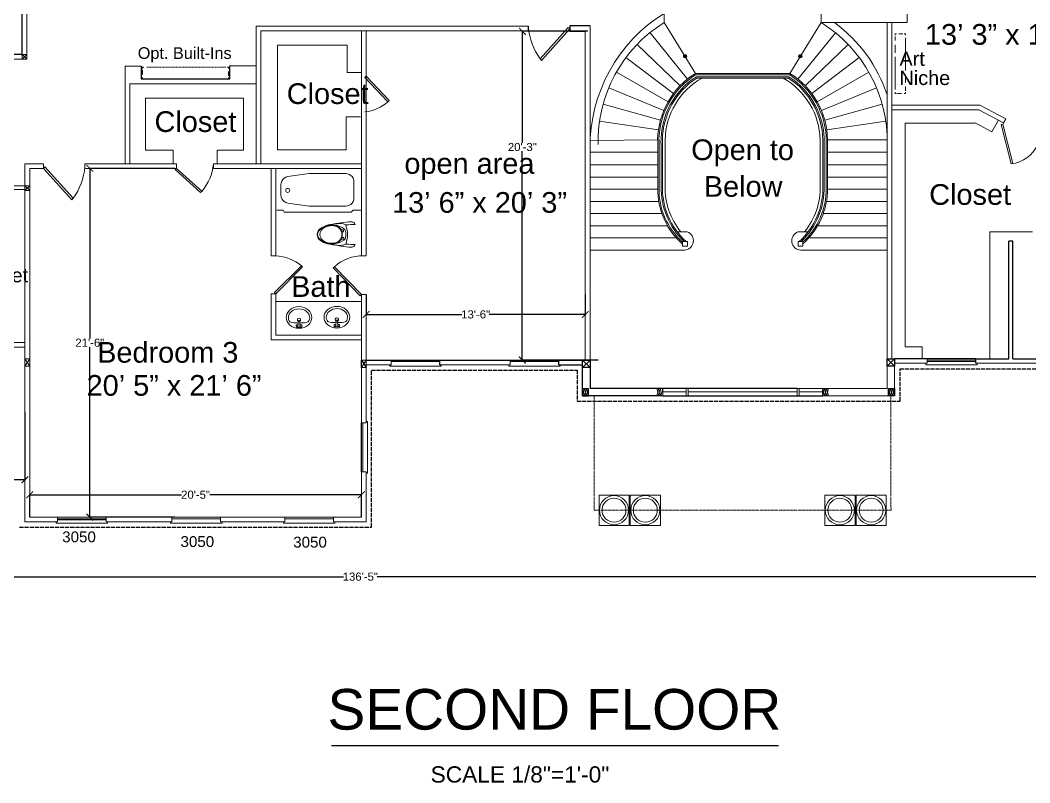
# Model space of a CAD drawing. Header units: inches. Extents: x 38 to 8673, y 1 to 7200.
# Drawn here: x 7231 to 7977, y 2943 to 3506 of the extents above; entities that cross this region are included whole.
import ezdxf

# ---------------------------------------------------------------- set-up
doc = ezdxf.new("R2010")
doc.units = ezdxf.units.IN
doc.header["$MEASUREMENT"] = 0
doc.linetypes.add('ACAD_ISO02W100', pattern=[15, 12, -3])
doc.linetypes.add('ACAD_ISO08W100', pattern=[36, 24, -3, 6, -3])
doc.layers.add('PDF_Layer 2', color=7, linetype='Continuous', true_color=0x221f1f)
doc.styles.add('PDF Arial', font='arial.ttf')
doc.styles.get("Standard").update_dxf_attribs({"font": 'arial.ttf'})
doc.dimstyles.get("Standard").update_dxf_attribs({"dimtxt": 6, "dimasz": 5, "dimexe": 0.18, "dimexo": 0.0625, "dimgap": 0.09, "dimtad": 0, "dimtih": 1, "dimtoh": 1, "dimdec": 0, "dimzin": 0, "dimdsep": 46, "dimlunit": 4, "dimtxsty": 'Standard', "dimblk": 'ARCHTICK', "dimcen": 0.09, "dimclrd": 3, "dimclre": 3, "dimclrt": 1, "dimadec": 0, "dimazin": 0, "dimtfac": 1, "dimtdec": 0, "dimtofl": 0, "dimtmove": 0, "dimatfit": 3, "dimfxl": 100, "dimtolj": 1, "dimtzin": 0, "dimarcsym": 0})

# ---------------------------------------------------------------- blocks, each defined once
blk = doc.blocks.new('_ArchTick')
at = {"color": 0, "linetype": 'ByBlock', "const_width": 0.15}
blk.add_lwpolyline([(-0.5, -0.5), (0.5, 0.5)], dxfattribs=at)
blk = doc.blocks.new('*D57')
at = {"layer": 'Defpoints', "color": 0, "transparency": 16777216}
for p in [(7601.96, 3497.96), (7650.49, 3497.96), (7658.01, 3255.25)]:
    blk.add_point(p, dxfattribs=at)
at = {"layer": 'PDF_Layer 2', "color": 3, "lineweight": -2, "transparency": 16777216}
for p, q in [((7650.43, 3497.96), (7601.78, 3497.96)), ((7601.96, 3497.96), (7601.96, 3415.65)), ((7601.96, 3255.25), (7601.96, 3409.34)), ((7657.95, 3255.25), (7601.78, 3255.25))]:
    blk.add_line(p, q, dxfattribs=at)
at = {"layer": 'PDF_Layer 2', "color": 3, "lineweight": -2, "transparency": 16777216, "xscale": 5, "yscale": 5, "zscale": 5}
for p, rotation in [((7601.96, 3497.96), 90), ((7601.96, 3255.25), 270)]:
    blk.add_blockref('_ArchTick', p, dxfattribs=dict(at, rotation=rotation))
at = {"layer": 'PDF_Layer 2', "color": 1, "transparency": 16777216, "insert": (7601.96, 3412.49), "char_height": 6, "attachment_point": 5}
blk.add_mtext('\\A1;20\'-3"', dxfattribs=at)
blk = doc.blocks.new('*D65')
at = {"layer": 'Defpoints', "color": 0, "transparency": 16777216}
for p in [(7483.03, 3155.78), (7237.99, 3139.25), (7483.03, 3139.25)]:
    blk.add_point(p, dxfattribs=at)
at = {"layer": 'PDF_Layer 2', "color": 3, "lineweight": -2, "transparency": 16777216}
for p, q in [((7237.99, 3139.31), (7237.99, 3155.96)), ((7237.99, 3155.78), (7350.06, 3155.78)), ((7483.03, 3155.78), (7370.96, 3155.78)), ((7483.03, 3139.31), (7483.03, 3155.96))]:
    blk.add_line(p, q, dxfattribs=at)
at = {"layer": 'PDF_Layer 2', "color": 3, "lineweight": -2, "transparency": 16777216, "xscale": 5, "yscale": 5, "zscale": 5, "rotation": 180}
blk.add_blockref('_ArchTick', (7237.99, 3155.78), dxfattribs=at)
at = {"layer": 'PDF_Layer 2', "color": 3, "lineweight": -2, "transparency": 16777216, "xscale": 5, "yscale": 5, "zscale": 5}
blk.add_blockref('_ArchTick', (7483.03, 3155.78), dxfattribs=at)
at = {"layer": 'PDF_Layer 2', "color": 1, "transparency": 16777216, "insert": (7360.51, 3155.78), "char_height": 6, "attachment_point": 5}
blk.add_mtext('\\A1;20\'-5"', dxfattribs=at)
blk = doc.blocks.new('*D66')
at = {"layer": 'Defpoints', "color": 0, "transparency": 16777216}
for p in [(7345.19, 3396.77), (7282.4, 3139.25), (7345.19, 3139.25)]:
    blk.add_point(p, dxfattribs=at)
at = {"layer": 'PDF_Layer 2', "color": 3, "lineweight": -2, "transparency": 16777216}
for p, q in [((7345.13, 3396.77), (7282.22, 3396.77)), ((7282.4, 3396.77), (7282.4, 3271.16)), ((7282.4, 3139.25), (7282.4, 3264.86)), ((7345.13, 3139.25), (7282.22, 3139.25))]:
    blk.add_line(p, q, dxfattribs=at)
at = {"layer": 'PDF_Layer 2', "color": 3, "lineweight": -2, "transparency": 16777216, "xscale": 5, "yscale": 5, "zscale": 5}
for p, rotation in [((7282.4, 3396.77), 90), ((7282.4, 3139.25), 270)]:
    blk.add_blockref('_ArchTick', p, dxfattribs=dict(at, rotation=rotation))
at = {"layer": 'PDF_Layer 2', "color": 1, "transparency": 16777216, "insert": (7282.4, 3268.01), "char_height": 6, "attachment_point": 5}
blk.add_mtext('\\A1;21\'-6"', dxfattribs=at)
blk = doc.blocks.new('*D67')
at = {"layer": 'Defpoints', "color": 0, "transparency": 16777216}
for p in [(7486.47, 3303.66), (7648.47, 3303.66), (7648.47, 3288.9)]:
    blk.add_point(p, dxfattribs=at)
at = {"layer": 'PDF_Layer 2', "color": 3, "lineweight": -2, "transparency": 16777216}
for p, q in [((7486.47, 3303.6), (7486.47, 3288.72)), ((7648.47, 3303.6), (7648.47, 3288.72)), ((7486.47, 3288.9), (7557.36, 3288.9)), ((7648.47, 3288.9), (7577.58, 3288.9))]:
    blk.add_line(p, q, dxfattribs=at)
at = {"layer": 'PDF_Layer 2', "color": 3, "lineweight": -2, "transparency": 16777216, "xscale": 5, "yscale": 5, "zscale": 5, "rotation": 180}
blk.add_blockref('_ArchTick', (7486.47, 3288.9), dxfattribs=at)
at = {"layer": 'PDF_Layer 2', "color": 3, "lineweight": -2, "transparency": 16777216, "xscale": 5, "yscale": 5, "zscale": 5}
blk.add_blockref('_ArchTick', (7648.47, 3288.9), dxfattribs=at)
at = {"layer": 'PDF_Layer 2', "color": 1, "transparency": 16777216, "insert": (7567.47, 3288.9), "char_height": 6, "attachment_point": 5}
blk.add_mtext('\\A1;13\'-6"', dxfattribs=at)
blk = doc.blocks.new('*D71')
at = {"layer": 'Defpoints', "color": 0, "transparency": 16777216}
for p in [(7054.47, 3216.81), (7234.47, 3216.81), (7234.47, 3166.84)]:
    blk.add_point(p, dxfattribs=at)
at = {"layer": 'PDF_Layer 2', "color": 3, "lineweight": -2, "transparency": 16777216}
for p, q in [((7054.47, 3216.75), (7054.47, 3166.66)), ((7234.47, 3216.75), (7234.47, 3166.66)), ((7054.47, 3166.84), (7139.57, 3166.84)), ((7234.47, 3166.84), (7149.37, 3166.84))]:
    blk.add_line(p, q, dxfattribs=at)
at = {"layer": 'PDF_Layer 2', "color": 3, "lineweight": -2, "transparency": 16777216, "xscale": 5, "yscale": 5, "zscale": 5, "rotation": 180}
blk.add_blockref('_ArchTick', (7054.47, 3166.84), dxfattribs=at)
at = {"layer": 'PDF_Layer 2', "color": 3, "lineweight": -2, "transparency": 16777216, "xscale": 5, "yscale": 5, "zscale": 5}
blk.add_blockref('_ArchTick', (7234.47, 3166.84), dxfattribs=at)
at = {"layer": 'PDF_Layer 2', "color": 1, "transparency": 16777216, "insert": (7144.47, 3166.84), "char_height": 6, "attachment_point": 5}
blk.add_mtext("\\A1;15'", dxfattribs=at)
blk = doc.blocks.new('*D72')
at = {"layer": 'Defpoints', "color": 0, "transparency": 16777216}
for p in [(8300.51, 3319.81), (6664, 3216.81), (8300.51, 3095.29)]:
    blk.add_point(p, dxfattribs=at)
at = {"layer": 'PDF_Layer 2', "color": 3, "lineweight": -2, "transparency": 16777216}
for p, q in [((8300.51, 3319.75), (8300.51, 3095.11)), ((6664, 3216.75), (6664, 3095.11)), ((6664, 3095.29), (7469.81, 3095.29)), ((8300.51, 3095.29), (7494.7, 3095.29))]:
    blk.add_line(p, q, dxfattribs=at)
at = {"layer": 'PDF_Layer 2', "color": 3, "lineweight": -2, "transparency": 16777216, "xscale": 5, "yscale": 5, "zscale": 5, "rotation": 180}
blk.add_blockref('_ArchTick', (6664, 3095.29), dxfattribs=at)
at = {"layer": 'PDF_Layer 2', "color": 3, "lineweight": -2, "transparency": 16777216, "xscale": 5, "yscale": 5, "zscale": 5}
blk.add_blockref('_ArchTick', (8300.51, 3095.29), dxfattribs=at)
at = {"layer": 'PDF_Layer 2', "color": 1, "transparency": 16777216, "insert": (7482.26, 3095.29), "char_height": 6, "attachment_point": 5}
blk.add_mtext('\\A1;136\'-5"', dxfattribs=at)
blk = doc.blocks.new('*D74')
at = {"layer": 'Defpoints', "color": 0, "transparency": 16777216}
for p in [(6640.71, 3985.81), (7232.69, 3985.81), (7232.47, 3480.81)]:
    blk.add_point(p, dxfattribs=at)
at = {"layer": 'PDF_Layer 2', "color": 3, "lineweight": -2, "transparency": 16777216}
for p, q in [((7232.62, 3985.81), (6640.53, 3985.81)), ((6640.71, 3985.81), (6640.71, 3736.41)), ((6640.71, 3480.81), (6640.71, 3730.21)), ((7232.41, 3480.81), (6640.53, 3480.81))]:
    blk.add_line(p, q, dxfattribs=at)
at = {"layer": 'PDF_Layer 2', "color": 3, "lineweight": -2, "transparency": 16777216, "xscale": 5, "yscale": 5, "zscale": 5}
for p, rotation in [((6640.71, 3985.81), 90), ((6640.71, 3480.81), 270)]:
    blk.add_blockref('_ArchTick', p, dxfattribs=dict(at, rotation=rotation))
at = {"layer": 'PDF_Layer 2', "color": 1, "transparency": 16777216, "insert": (6640.71, 3733.31), "char_height": 6, "attachment_point": 5}
blk.add_mtext('\\A1;42\'-1"', dxfattribs=at)
blk = doc.blocks.new('*D75')
at = {"layer": 'Defpoints', "color": 0, "transparency": 16777216}
for p in [(7232.47, 3524.27), (6664.03, 3480.81), (7232.47, 3480.36)]:
    blk.add_point(p, dxfattribs=at)
at = {"layer": 'PDF_Layer 2', "color": 3, "lineweight": -2, "transparency": 16777216}
for p, q in [((6664.03, 3480.87), (6664.03, 3524.45)), ((6664.03, 3524.27), (6937.73, 3524.27)), ((7232.47, 3524.27), (6958.77, 3524.27)), ((7232.47, 3480.42), (7232.47, 3524.45))]:
    blk.add_line(p, q, dxfattribs=at)
at = {"layer": 'PDF_Layer 2', "color": 3, "lineweight": -2, "transparency": 16777216, "xscale": 5, "yscale": 5, "zscale": 5, "rotation": 180}
blk.add_blockref('_ArchTick', (6664.03, 3524.27), dxfattribs=at)
at = {"layer": 'PDF_Layer 2', "color": 3, "lineweight": -2, "transparency": 16777216, "xscale": 5, "yscale": 5, "zscale": 5}
blk.add_blockref('_ArchTick', (7232.47, 3524.27), dxfattribs=at)
at = {"layer": 'PDF_Layer 2', "color": 1, "transparency": 16777216, "insert": (6948.25, 3524.27), "char_height": 6, "attachment_point": 5}
blk.add_mtext('\\A1;47\'-4"', dxfattribs=at)

msp = doc.modelspace()

# ---------------------------------------------------------------- linework, layer by layer
at = {"layer": 'PDF_Layer 2', "color": 18, "lineweight": 0, "true_color": 0x000000}
for p, q in [((7235.99, 3477.29), (7235.99, 3520.32)), ((7483.03, 3332.23), (7483.03, 3498.25)), ((7486.47, 3332.26), (7486.47, 3498.25)), ((7948.95, 3423.68), (7953.77, 3432.29)), ((7234.47, 3380.32), (7234.47, 3400.19)), ((7237.99, 3396.71), (7248.17, 3396.72)), ((7237.99, 3377.29), (7237.99, 3396.71)), ((7248.17, 3396.72), (7248.17, 3400.19)), ((7278.64, 3396.74), (7281.88, 3396.75)), ((7278.75, 3397.84), (7278.75, 3400.19)), ((7343.99, 3400.19), (7346.4, 3400.19)), ((7346.4, 3396.77), (7343.99, 3396.77)), ((7346.4, 3400.19), (7346.4, 3396.77)), ((7373.74, 3399.98), (7373.74, 3396.54)), ((7416.35, 3396.54), (7416.35, 3332.23)), ((7419.79, 3396.54), (7419.79, 3332.23)), ((7123.87, 3383.84), (7234.47, 3383.84)), ((7234.47, 3380.32), (7237.99, 3380.32)), ((7419.84, 3332.23), (7416.35, 3332.23)), ((7484.51, 3332.26), (7486.47, 3332.26)), ((7416.35, 3304.12), (7416.35, 3270.26)), ((7419.79, 3304.12), (7416.35, 3304.12)), ((7419.79, 3304.12), (7419.79, 3273.7)), ((7483.03, 3255.25), (7483.03, 3303.66)), ((7483.03, 3303.66), (7486.47, 3303.66)), ((7486.47, 3255.25), (7486.47, 3303.66)), ((7483.03, 3270.26), (7416.35, 3270.26)), ((7483.03, 3273.7), (7419.79, 3273.7)), ((7234.47, 3256.25), (7237.99, 3256.25)), ((7486.47, 3255.25), (7483.03, 3255.25)), ((7486.47, 3249.81), (7486.47, 3255.25)), ((7234.47, 3250.81), (7237.99, 3250.81)), ((7483.03, 3249.81), (7486.47, 3249.81)), ((7650.92, 3234.25), (7646.44, 3234.25)), ((7650.92, 3234.25), (7650.92, 3228.81))]:
    msp.add_line(p, q, dxfattribs=at)
at = {"layer": 'PDF_Layer 2', "color": 18, "true_color": 0x000000}
for p, q in [((7606.46, 3498.25), (7606.46, 3501.69)), ((7651.99, 3501.9), (7637.02, 3501.9)), ((7637.02, 3501.9), (7637.02, 3497.97)), ((7637.02, 3497.97), (7648.47, 3497.97)), ((7232.47, 3480.81), (7235.99, 3477.29)), ((7320.38, 3472.31), (7320.38, 3462.77)), ((7385.9, 3462.77), (7385.9, 3472.48)), ((7320.38, 3462.77), (7385.9, 3462.77)), ((7237.99, 3380.32), (7234.47, 3383.84)), ((7964.29, 3343.07), (7961.29, 3343.07)), ((7961.29, 3256.25), (7961.29, 3343.07)), ((7964.29, 3256.25), (7964.29, 3343.07)), ((7483.03, 3249.81), (7483.03, 3255.25)), ((7483.03, 3255.25), (7486.47, 3249.81)), ((7486.47, 3255.25), (7646.48, 3255.25)), ((7505.07, 3255.25), (7541.07, 3255.25)), ((7541.07, 3251.81), (7541.07, 3255.25)), ((7628.87, 3251.81), (7628.87, 3255.25)), ((7901.03, 3256.25), (7877.03, 3256.25)), ((7937.03, 3256.25), (7901.03, 3256.25)), ((7937.03, 3252.81), (7937.03, 3256.25)), ((7937.03, 3256.25), (7961.29, 3256.25)), ((7964.29, 3256.25), (7988.55, 3256.25)), ((7504.03, 3251.81), (7505.07, 3251.81)), ((7541.07, 3251.81), (7542.03, 3251.81)), ((7628.87, 3251.81), (7646.48, 3251.81)), ((7646.44, 3228.81), (7646.44, 3249.77)), ((7652, 3249.81), (7652, 3234.25)), ((7805.03, 3234.25), (7652, 3234.25)), ((7872.55, 3234.25), (7872.55, 3228.81)), ((7646.44, 3228.81), (7650.92, 3228.81)), ((7705.75, 3228.81), (7646.44, 3228.81)), ((7705.75, 3228.81), (7823.75, 3228.81)), ((7483.03, 3172.82), (7483.03, 3208.81))]:
    msp.add_line(p, q, dxfattribs=at)
at = {"layer": 'PDF_Layer 2', "color": 18, "linetype": 'ACAD_ISO02W100', "ltscale": 0.25, "true_color": 0x000000}
for p, q in [((7490.47, 3131.73), (7490.47, 3247.81)), ((7490.47, 3247.81), (7642.48, 3247.81)), ((7642.48, 3247.81), (7642.48, 3224.81)), ((7881.03, 3224.81), (7881.03, 3248.81)), ((7881.03, 3248.81), (8052.55, 3248.81)), ((7642.48, 3224.81), (7881.03, 3224.81)), ((7230.47, 3131.73), (7490.47, 3131.73))]:
    msp.add_line(p, q, dxfattribs=at)
at = {"layer": 'PDF_Layer 2', "color": 18, "linetype": 'ACAD_ISO08W100', "lineweight": 0, "ltscale": 0.01, "true_color": 0x000000}
for p, q in [((7655.03, 3144.41), (7655.03, 3228.81)), ((7874.35, 3144.41), (7874.27, 3228.81)), ((7655.03, 3144.41), (7874.35, 3144.41))]:
    msp.add_line(p, q, dxfattribs=at)
at = {"layer": 'PDF_Layer 2', "color": 18, "lineweight": 0, "true_color": 0x000000}
for points in [[(7831.03, 3573.77), (7822.79, 3573.77), (7822.79, 3504.33)], [(7886.31, 3504.33), (7886.31, 3573.77)], [(7232.47, 3477.29), (7232.51, 3520.32)], [(7706.71, 3511.07), (7706.71, 3504.33), (7729.91, 3466.89)], [(7606.46, 3501.69), (7405.33, 3501.69), (7405.33, 3399.98)], [(7651.99, 3501.9), (7652, 3255.25)], [(7822.79, 3504.33), (7886.31, 3504.33)], [(7832.63, 3504.33), (7871.51, 3504.33), (7871.51, 3256.25), (7871.51, 3234.25), (7823.75, 3234.25)], [(7844.55, 3504.33), (7850.07, 3504.33)], [(7871.51, 3450.89), (7871.51, 3504.49)], [(7875.03, 3256.25), (7875.03, 3504.33)], [(7606.46, 3498.25), (7408.77, 3498.25), (7408.77, 3399.98)], [(7648.47, 3497.97), (7637.4, 3497.96)], [(7648.47, 3497.96), (7648.47, 3255.25)], [(7723.91, 3462.65), (7696.31, 3496.89)], [(7805.59, 3462.65), (7833.27, 3496.89)], [(7877.32, 3495.07), (7877.32, 3496.07), (7878.32, 3496.07)], [(7880.2, 3496.07), (7883.02, 3496.07)], [(7883.96, 3496.07), (7884.96, 3496.07), (7884.96, 3495.07)], [(7482.52, 3434.9), (7471.86, 3434.9), (7471.86, 3410.49), (7421.17, 3410.49), (7421.17, 3487.6)], [(7483.03, 3467.52), (7472.52, 3467.52), (7472.52, 3487.6), (7421.17, 3487.6)], [(7686.79, 3488.25), (7718.47, 3457.69)], [(7842.71, 3488.25), (7811.03, 3457.69)], [(7232.47, 3480.81), (7235.99, 3480.81)], [(7232.47, 3477.29), (7235.99, 3480.81)], [(7713.75, 3452.09), (7678.55, 3478.49)], [(7815.75, 3452.09), (7850.95, 3478.49)], [(7308.44, 3400.19), (7308.44, 3472.31), (7320.38, 3472.31)], [(7321.32, 3470.57), (7321.32, 3471.57), (7322.32, 3471.57)], [(7321.32, 3466.13), (7321.32, 3469.46)], [(7383.77, 3471.57), (7384.77, 3471.57), (7384.77, 3470.57)], [(7405.06, 3472.48), (7385.92, 3472.48)], [(7669.83, 3473.37), (7669.83, 3473.37)], [(7859.67, 3473.37), (7859.67, 3473.37)], [(7859.67, 3473.37), (7859.67, 3473.37)], [(7322.32, 3462.9), (7321.32, 3462.9), (7321.32, 3463.9)], [(7384.77, 3463.9), (7384.77, 3462.9), (7383.77, 3462.9)], [(7384.77, 3468.35), (7384.77, 3465.02)], [(7671.51, 3467.77), (7709.75, 3445.93)], [(7730.15, 3465.85), (7746.79, 3465.85), (7799.35, 3465.85)], [(7730.55, 3464.33), (7746.79, 3464.33)], [(7730.87, 3463.37), (7746.79, 3463.37)], [(7798.95, 3464.33), (7746.79, 3464.33)], [(7798.63, 3463.37), (7746.79, 3463.37)], [(7857.99, 3467.77), (7819.83, 3445.93)], [(7311.88, 3400.19), (7311.88, 3459.17)], [(7405.61, 3459.16), (7311.89, 3459.16)], [(7706.47, 3439.37), (7665.83, 3456.25)], [(7823.03, 3439.37), (7863.67, 3456.25)], [(7343.85, 3410.25), (7323.6, 3410.25), (7323.6, 3448.47)], [(7396.06, 3448.47), (7323.61, 3448.47)], [(7376.83, 3410.25), (7396.06, 3410.25), (7396.06, 3448.69)], [(7878.32, 3452.04), (7877.32, 3452.04), (7877.32, 3453.04)], [(7882.08, 3452.04), (7879.26, 3452.04)], [(7884.96, 3453.04), (7884.96, 3452.04), (7883.96, 3452.04)], [(7661.67, 3444.17), (7704.07, 3432.41)], [(7867.83, 3444.17), (7825.43, 3432.41)], [(7959.22, 3433.26), (7940.05, 3443.51), (7875.03, 3443.51)], [(7956.97, 3429.47), (7959.22, 3433.26), (7957.48, 3430.33), (7939.18, 3439.99), (7875.03, 3439.99)], [(7648.47, 3436.33), (7648.47, 3410.41)], [(7702.55, 3425.21), (7659.03, 3431.61)], [(7826.95, 3425.21), (7870.47, 3431.61)], [(7884.9, 3430.27), (7884.9, 3264.89)], [(7936.36, 3430.13), (7884.9, 3430.13)], [(7936.48, 3430.26), (7948.95, 3423.68)], [(7702.95, 3382.01), (7702.95, 3417.85)], [(7705.51, 3383.69), (7705.51, 3417.85)], [(7707.51, 3383.69), (7707.51, 3417.85)], [(7822.07, 3383.69), (7822.07, 3417.85)], [(7826.55, 3382.01), (7826.55, 3417.85)], [(7827.51, 3382.09), (7827.51, 3417.85), (7871.51, 3417.85)], [(7343.99, 3400.19), (7343.99, 3410.25)], [(7376.6, 3399.98), (7376.6, 3410.25)], [(7704.47, 3415.37), (7704.47, 3383.53)], [(7825.03, 3415.37), (7825.03, 3383.53)], [(7701.99, 3408.65), (7652, 3408.65)], [(7827.51, 3408.65), (7871.51, 3408.65)], [(7234.51, 3400.19), (7248.17, 3400.19)], [(7278.75, 3400.19), (7343.99, 3400.19)], [(7281.88, 3396.75), (7343.99, 3396.75)], [(7373.74, 3399.98), (7483.03, 3399.98)], [(7373.74, 3396.54), (7483.03, 3396.54)], [(7701.99, 3399.37), (7652, 3399.37)], [(7827.51, 3399.37), (7871.51, 3399.37)], [(7701.99, 3390.33), (7652, 3390.33)], [(7827.51, 3390.33), (7871.51, 3390.33)], [(7234.47, 3381.05), (7157.69, 3381.05)], [(7234.47, 3380.32), (7237.99, 3383.84)], [(7237.99, 3338.81), (7237.99, 3380.32), (7234.47, 3380.32), (7234.47, 3338.81)], [(7701.99, 3381.37), (7652, 3381.37)], [(7827.51, 3381.37), (7871.51, 3381.37)], [(7702.71, 3372.33), (7652, 3372.33)], [(7826.79, 3372.33), (7871.51, 3372.33)], [(7483.03, 3365.9), (7477, 3365.9), (7475.52, 3364.38), (7426.07, 3364.38), (7425.19, 3365.9), (7420.58, 3365.9)], [(7824.47, 3363.37), (7871.51, 3363.37)], [(7468.36, 3349.98), (7469.96, 3349.98), (7469.96, 3351.26), (7468.2, 3351.26)], [(7468.92, 3349.98), (7468.92, 3345.82)], [(7709.19, 3354.33), (7652, 3354.33)], [(7723.83, 3349.85), (7716.47, 3349.85)], [(7805.67, 3349.85), (7813.03, 3349.85)], [(7820.31, 3354.33), (7871.51, 3354.33)], [(7947.48, 3349.85), (7947.48, 3256.26)], [(7978.77, 3349.85), (7947.48, 3349.85)], [(7258.47, 3135.73), (7234.47, 3135.73), (7234.47, 3349.01)], [(7294.47, 3139.25), (7258.47, 3139.25), (7237.99, 3139.25), (7237.99, 3349.01)], [(7468.2, 3344.46), (7469.97, 3344.46), (7469.97, 3345.82), (7468.36, 3345.82)], [(7715.75, 3345.37), (7652, 3345.37)], [(7813.75, 3345.37), (7871.51, 3345.37)], [(7721.67, 3336.33), (7652, 3336.33)], [(7807.83, 3336.33), (7871.51, 3336.33)], [(7419.84, 3298.38), (7483.03, 3298.38)], [(7442.14, 3283), (7443.02, 3283.15), (7443.66, 3283.56), (7444.22, 3284.19), (7444.3, 3284.28), (7444.62, 3285.23), (7444.86, 3286.68), (7444.78, 3287.71), (7444.3, 3289), (7443.5, 3290.19), (7442.54, 3291.15), (7441.34, 3291.95), (7440.06, 3292.51), (7438.54, 3292.91), (7436.94, 3293), (7435.42, 3292.91), (7433.9, 3292.51), (7432.62, 3291.95), (7431.42, 3291.15), (7430.38, 3290.19), (7429.66, 3289), (7429.18, 3287.71), (7429.1, 3286.68), (7429.26, 3285.23), (7429.66, 3284.28), (7429.66, 3284.19), (7430.22, 3283.56), (7430.94, 3283.15), (7431.74, 3282.91)], [(7470.14, 3283.18), (7471.02, 3283.34), (7471.66, 3283.74), (7472.22, 3284.38), (7472.3, 3284.46), (7472.62, 3285.42), (7472.86, 3286.86), (7472.78, 3287.9), (7472.3, 3289.18), (7471.5, 3290.38), (7470.54, 3291.34), (7469.34, 3292.14), (7468.06, 3292.7), (7466.54, 3293.1), (7464.94, 3293.18), (7463.42, 3293.1), (7461.9, 3292.7), (7460.62, 3292.14), (7459.42, 3291.34), (7458.38, 3290.38), (7457.66, 3289.18), (7457.18, 3287.9), (7457.1, 3286.86), (7457.26, 3285.42), (7457.66, 3284.46), (7457.66, 3284.38), (7458.22, 3283.74), (7458.94, 3283.34), (7459.74, 3283.1), (7461.02, 3283.02), (7462.94, 3282.86), (7464.38, 3282.86), (7464.3, 3282.86)], [(7237.99, 3273.77), (7237.99, 3287.61)], [(7436.3, 3282.67), (7436.38, 3282.67), (7434.94, 3282.67), (7433.02, 3282.83), (7431.74, 3282.91)], [(7437.5, 3282.67), (7438.94, 3282.67), (7440.94, 3282.83), (7442.14, 3282.99)], [(7465.5, 3282.86), (7466.94, 3282.86), (7468.94, 3283.02), (7470.14, 3283.18)], [(7875.03, 3273.77), (7875.03, 3283.53)], [(7435.02, 3281), (7435.02, 3281.23), (7436.3, 3281.23)], [(7438.94, 3279.56), (7435.02, 3279.56), (7435.02, 3279.87)], [(7437.66, 3281.23), (7438.94, 3281.23), (7438.94, 3281)], [(7438.94, 3279.87), (7438.94, 3279.55)], [(7463.02, 3281.18), (7463.02, 3281.42), (7464.3, 3281.42)], [(7466.94, 3279.74), (7463.02, 3279.74), (7463.02, 3280.06)], [(7465.66, 3281.42), (7466.94, 3281.42), (7466.94, 3281.18)], [(7466.94, 3280.06), (7466.94, 3279.74)], [(7096.47, 3268.25), (7192.47, 3268.25), (7234.47, 3268.25)], [(7237.99, 3269.29), (7237.99, 3204.25), (7237.99, 3269.29), (7237.99, 3204.25)], [(7192.47, 3264.81), (7234.47, 3264.81)], [(7897.26, 3264.89), (7884.9, 3264.89)], [(7897.43, 3256.25), (7897.43, 3264.89)], [(7237.99, 3250.81), (7234.47, 3256.25)], [(7234.47, 3250.81), (7237.99, 3256.25)], [(7483.03, 3249.81), (7486.47, 3255.25)], [(7505.07, 3255.25), (7505.07, 3251.81)], [(7505.07, 3254.05), (7541.07, 3254.05)], [(7592.91, 3255.25), (7592.91, 3251.81), (7542.03, 3251.81), (7542.03, 3251.81), (7542.03, 3251.81), (7542.03, 3251.81)], [(7592.91, 3255.25), (7592.91, 3255.25), (7628.91, 3255.25)], [(7592.91, 3254.05), (7628.91, 3254.05)], [(7652, 3249.81), (7646.48, 3255.25)], [(7646.48, 3249.81), (7652, 3255.25)], [(7901.03, 3252.81), (7877.03, 3252.81), (7901.03, 3252.81), (7877.03, 3252.81), (7877.03, 3228.81), (7823.75, 3228.81), (7825.27, 3234.25), (7826.79, 3228.81), (7828.23, 3234.25)], [(7877.03, 3250.81), (7871.51, 3256.25)], [(7871.51, 3250.81), (7877.03, 3256.25)], [(7881.51, 3252.81), (7893.59, 3252.81)], [(7937.99, 3251.77), (7899.99, 3251.77), (7899.99, 3252.81)], [(7901.03, 3256.25), (7901.03, 3252.81)], [(7937.03, 3255.05), (7901.03, 3255.05)], [(7937.03, 3254.25), (7901.03, 3254.25)], [(7937.99, 3252.81), (7937.99, 3251.77)], [(7486.47, 3249.81), (7483.03, 3249.81), (7483.03, 3208.81), (7486.47, 3208.81), (7486.47, 3249.81)], [(7491.07, 3251.81), (7502.75, 3251.81)], [(7504.03, 3251.81), (7504.03, 3250.77)], [(7504.03, 3250.77), (7542.03, 3250.77)], [(7542.03, 3251.81), (7542.03, 3250.77)], [(7591.95, 3251.81), (7591.95, 3250.77)], [(7591.95, 3250.77), (7629.95, 3250.77)], [(7629.95, 3251.81), (7629.95, 3250.77)], [(7646.44, 3228.81), (7647.96, 3234.25)], [(7649.48, 3234.25), (7647.96, 3228.81), (7646.44, 3234.25)], [(7650.92, 3234.25), (7649.48, 3228.81), (7647.96, 3234.25)], [(7650.92, 3228.81), (7649.48, 3234.25)], [(7701.27, 3228.81), (7702.79, 3234.25), (7704.23, 3228.81), (7705.75, 3234.25)], [(7704.23, 3234.25), (7702.79, 3228.81), (7701.27, 3234.25)], [(7705.75, 3234.25), (7705.75, 3228.81)], [(7723.03, 3231.77), (7705.75, 3231.77), (7723.03, 3231.77)], [(7723.03, 3234.25), (7723.03, 3228.81)], [(7724.47, 3234.25), (7724.47, 3228.81)], [(7805.03, 3231.77), (7724.47, 3231.77)], [(7823.75, 3228.81), (7823.75, 3234.25), (7805.03, 3234.25)], [(7805.03, 3228.81), (7806.47, 3228.81), (7805.03, 3228.81), (7805.03, 3234.25)], [(7806.47, 3234.25), (7806.47, 3228.81)], [(7806.47, 3231.77), (7823.75, 3231.77), (7806.47, 3231.77)], [(7828.23, 3228.81), (7826.79, 3234.25), (7825.27, 3228.81), (7823.75, 3234.25)], [(7872.55, 3228.81), (7873.99, 3234.25)], [(7875.51, 3234.25), (7873.99, 3228.81), (7872.55, 3234.25)], [(7877.03, 3234.25), (7875.51, 3228.81), (7873.99, 3234.25)], [(7877.03, 3228.81), (7875.51, 3234.25)], [(7724.47, 3228.81), (7723.03, 3228.81), (7724.47, 3228.81)], [(7873.99, 3228.81), (7874.55, 3228.81)], [(7484.23, 3172.81), (7484.23, 3208.81)], [(7486.47, 3209.77), (7487.51, 3209.77)], [(7487.51, 3171.77), (7487.51, 3209.77)], [(7462.47, 3135.73), (7486.47, 3135.73), (7486.47, 3172.82), (7483.03, 3172.82), (7483.03, 3172.82)], [(7483.03, 3139.25), (7483.02, 3172.82)], [(7486.47, 3171.77), (7487.51, 3171.77)], [(7257.51, 3135.73), (7257.51, 3134.77), (7295.51, 3134.77), (7295.51, 3135.73)], [(7258.47, 3139.25), (7258.47, 3135.73)], [(7258.47, 3138.05), (7294.47, 3138.05)], [(7258.47, 3137.25), (7294.47, 3137.25)], [(7426.47, 3135.73), (7426.47, 3139.25), (7379.03, 3139.25), (7343.03, 3139.25), (7294.47, 3139.25), (7294.47, 3135.73)], [(7343.03, 3135.73), (7294.47, 3135.73)], [(7342.07, 3135.73), (7342.07, 3134.77), (7380.07, 3134.77), (7380.07, 3135.73)], [(7343.03, 3139.25), (7343.03, 3135.73)], [(7343.03, 3138.05), (7379.03, 3138.05)], [(7379.03, 3139.25), (7379.03, 3135.73)], [(7426.47, 3135.73), (7379.03, 3135.73)], [(7478.47, 3139.25), (7417.67, 3139.25)], [(7425.51, 3135.73), (7425.51, 3134.77), (7463.51, 3134.77), (7463.51, 3135.73)], [(7483.03, 3139.26), (7462.47, 3139.25), (7426.47, 3139.25)], [(7426.47, 3138.05), (7462.47, 3138.05)], [(7462.47, 3139.25), (7462.47, 3135.73)]]:
    msp.add_lwpolyline(points, dxfattribs=at)
for points in [[(7822.79, 3507.77), (7822.79, 3504.33), (7799.59, 3466.89, -0.254102), (7827.5, 3417.98)], [(7701.93, 3417.97, -0.254082), (7729.83, 3466.89), (7746.79, 3466.89), (7799.67, 3466.89)], [(7705.03, 3363.37), (7652, 3363.37), (7652, 3417.35), (7701.99, 3417.85), (7701.99, 3382.09, 0.220161), (7720.38, 3340.86)], [(7806.61, 3342.81, 0.216563), (7824.07, 3383.69), (7824.07, 3417.85)], [(7477.07, 3356.99, 0.103532), (7473.78, 3357.28, 0.019582), (7458.44, 3354.94)], [(7452.21, 3351.86, 0.214304), (7450.44, 3347.94, 0.214257), (7452.2, 3344.02)], [(7452.27, 3351.34, 0.221057), (7450.69, 3347.94, 0.221307), (7452.26, 3344.54)], [(7457.28, 3353.67, 0.021698), (7455.43, 3352.82, 0.281344), (7452.44, 3347.94, 0.281408), (7455.42, 3343.06, -0.281408), (7452.44, 3347.94, -0.281344), (7455.43, 3352.82)], [(7470.52, 3351.97, 0.098418), (7463.28, 3354.91, 0.03149), (7459.4, 3355.1)], [(7462.64, 3341.51, 0.396428), (7468.68, 3347.94, 0.396363), (7462.64, 3354.37)], [(7471.73, 3341.01, -0.232385), (7471.69, 3341.47, 0.165825), (7471.67, 3354.41, -0.230786), (7471.75, 3354.85, 0.157033), (7467.6, 3355.97)], [(7455.42, 3342.99, 0.020586), (7457.28, 3342.13, 0.095081), (7462.64, 3341.45)], [(7459.4, 3340.78, 0.031343), (7463.3, 3340.97, 0.098418), (7470.52, 3343.91)], [(7467.6, 3339.91, 0.157047), (7471.74, 3341.03, 0.232726), (7472.12, 3340.78)], [(7437.45, 3283.81, 0.358807), (7438.19, 3285.2, 0.358799), (7436.97, 3286.19, 0.35892), (7435.76, 3285.18, 0.358164), (7436.52, 3283.8)], [(7465.45, 3284, 0.358807), (7466.19, 3285.39, 0.358799), (7464.97, 3286.38, 0.35892), (7463.76, 3285.37, 0.358164), (7464.52, 3283.99)]]:
    msp.add_lwpolyline(points, format="xyb", dxfattribs=at)
for points in [[(7615.09, 3477.68), (7635.91, 3500.86), (7637, 3499.66), (7616.17, 3476.48)], [(7232.47, 3480.81), (7232.47, 3477.29), (7192.47, 3477.29), (7192.47, 3480.81)], [(7235.99, 3477.29), (7232.47, 3477.29)], [(7721.11, 3480.17), (7722.15, 3479.61), (7720.95, 3479.53)], [(7722.15, 3479.61), (7720.95, 3479.53), (7722.15, 3479.53)], [(7720.95, 3479.53), (7722.15, 3479.53), (7721.11, 3478.89)], [(7721.51, 3480.65), (7722.15, 3479.61), (7721.11, 3480.17)], [(7722.15, 3479.53), (7721.11, 3478.89), (7721.51, 3478.49)], [(7722.15, 3480.81), (7721.51, 3480.65), (7722.15, 3479.61)], [(7721.51, 3478.49), (7722.15, 3478.33), (7722.15, 3479.53)], [(7722.79, 3480.65), (7722.15, 3479.61), (7722.15, 3480.81)], [(7722.23, 3479.61), (7722.79, 3480.65), (7722.15, 3479.61)], [(7722.15, 3478.33), (7722.15, 3479.53), (7722.79, 3478.49)], [(7722.79, 3478.49), (7722.15, 3479.53), (7723.27, 3478.89)], [(7722.15, 3479.53), (7723.27, 3478.89), (7722.23, 3479.53)], [(7723.27, 3480.17), (7722.23, 3479.61), (7722.79, 3480.65)], [(7723.43, 3479.53), (7722.23, 3479.53), (7723.27, 3480.17)], [(7722.23, 3479.53), (7723.27, 3480.17), (7722.23, 3479.61)], [(7723.27, 3478.89), (7722.23, 3479.53), (7723.43, 3479.53)], [(7806.23, 3480.17), (7807.35, 3479.61), (7806.07, 3479.53)], [(7807.35, 3479.61), (7806.07, 3479.53), (7807.27, 3479.53)], [(7806.07, 3479.53), (7807.27, 3479.53), (7806.23, 3478.89)], [(7806.71, 3480.65), (7807.35, 3479.61), (7806.23, 3480.17)], [(7807.27, 3479.53), (7806.23, 3478.89), (7807.35, 3479.53)], [(7806.23, 3478.89), (7807.35, 3479.53), (7806.71, 3478.49)], [(7807.35, 3480.81), (7806.71, 3480.65), (7807.35, 3479.61)], [(7807.35, 3479.53), (7806.71, 3478.49), (7807.35, 3478.33)], [(7807.35, 3479.61), (7807.99, 3480.65), (7807.35, 3480.81)], [(7808.39, 3480.17), (7807.35, 3479.61), (7807.99, 3480.65)], [(7808.63, 3479.53), (7807.35, 3479.53), (7808.39, 3480.17)], [(7807.35, 3479.53), (7808.39, 3480.17), (7807.35, 3479.61)], [(7807.35, 3478.33), (7807.99, 3478.49), (7807.35, 3479.53)], [(7807.99, 3478.49), (7807.35, 3479.53), (7808.39, 3478.89)], [(7807.35, 3479.53), (7808.39, 3478.89), (7808.63, 3479.53)], [(7502.6, 3445.9), (7485.64, 3463.85), (7486.52, 3464.78), (7503.48, 3446.83)], [(7955.76, 3429.16), (7963.2, 3400.11), (7964.4, 3400.42), (7956.97, 3429.47)], [(7270.11, 3374.7), (7249.29, 3397.88), (7248.21, 3396.67), (7269.03, 3373.49)], [(7365.08, 3379.81), (7346.4, 3396.77), (7345.43, 3395.89), (7364.11, 3378.93)], [(7423.54, 3377.1), (7423.54, 3384.7), (7423.7, 3386.06), (7424.18, 3387.42), (7424.98, 3388.62), (7426.1, 3389.58), (7427.3, 3390.22), (7428.74, 3390.62), (7444.58, 3392.86), (7471.54, 3392.86), (7472.9, 3392.7), (7474.18, 3392.3), (7475.3, 3391.58), (7476.26, 3390.62), (7476.98, 3389.5), (7477.38, 3388.22), (7477.54, 3386.86), (7477.54, 3374.86), (7477.38, 3373.5), (7476.98, 3372.3), (7476.26, 3371.1), (7475.3, 3370.14), (7474.18, 3369.5), (7472.9, 3369.02), (7471.54, 3368.86), (7444.58, 3368.86), (7428.74, 3371.1), (7427.3, 3371.5), (7426.1, 3372.22), (7424.98, 3373.18), (7424.18, 3374.3), (7423.7, 3375.66)], [(7237.99, 3383.84), (7234.47, 3383.84)], [(7648.47, 3344.01), (7648.47, 3358.25)], [(7871.51, 3344.01), (7871.51, 3358.25)], [(7875.03, 3344.01), (7875.03, 3358.25)], [(7234.47, 3353.05), (7234.47, 3341.29)], [(7237.99, 3353.05), (7237.99, 3341.29)], [(7720.39, 3339.29), (7723.91, 3339.29), (7723.91, 3342.81), (7720.39, 3342.81)], [(7809.11, 3339.29), (7805.67, 3339.29), (7805.67, 3342.81), (7809.11, 3342.81)], [(7438.74, 3324.84), (7418.9, 3305), (7419.79, 3304.12), (7439.62, 3323.96)], [(7463.19, 3324.15), (7483.03, 3303.66), (7482.15, 3302.75), (7462.31, 3323.24)], [(7428.14, 3283.63), (7429.1, 3282.19), (7430.22, 3281), (7431.66, 3279.95), (7433.26, 3279.23), (7435.1, 3278.84), (7436.94, 3278.68), (7438.86, 3278.84), (7440.7, 3279.23), (7442.22, 3279.95), (7443.66, 3281), (7444.86, 3282.19), (7445.74, 3283.63), (7446.3, 3285.07), (7446.46, 3286.68), (7446.3, 3288.19), (7445.74, 3289.63), (7444.86, 3291.07), (7443.66, 3292.28), (7442.22, 3293.31), (7440.7, 3294.03), (7438.86, 3294.51), (7436.94, 3294.68), (7435.1, 3294.51), (7433.26, 3294.03), (7431.66, 3293.31), (7430.22, 3292.28), (7429.1, 3291.07), (7428.14, 3289.63), (7427.66, 3288.19), (7427.5, 3286.68), (7427.66, 3285.07)], [(7456.14, 3283.82), (7457.1, 3282.38), (7458.22, 3281.18), (7459.66, 3280.14), (7461.26, 3279.42), (7463.1, 3279.02), (7464.94, 3278.86), (7466.86, 3279.02), (7468.7, 3279.42), (7470.22, 3280.14), (7471.66, 3281.18), (7472.86, 3282.38), (7473.74, 3283.82), (7474.3, 3285.26), (7474.46, 3286.86), (7474.3, 3288.38), (7473.74, 3289.82), (7472.86, 3291.26), (7471.66, 3292.46), (7470.22, 3293.5), (7468.7, 3294.22), (7466.86, 3294.7), (7464.94, 3294.86), (7463.1, 3294.7), (7461.26, 3294.22), (7459.66, 3293.5), (7458.22, 3292.46), (7457.1, 3291.26), (7456.14, 3289.82), (7455.66, 3288.38), (7455.5, 3286.86), (7455.66, 3285.26)], [(7436.54, 3284.51), (7437.42, 3284.51), (7437.74, 3279.56), (7436.22, 3279.56)], [(7464.54, 3284.7), (7465.42, 3284.7), (7465.74, 3279.74), (7464.22, 3279.74)], [(7937.03, 3252.81), (7988.55, 3252.81)], [(7486.51, 3251.81), (7504.03, 3251.81)], [(7723.03, 3228.81), (7724.47, 3228.81), (7724.47, 3234.25), (7723.03, 3234.25)], [(7806.47, 3228.81), (7805.03, 3228.81), (7805.03, 3234.25), (7806.47, 3234.25)], [(7658.63, 3133.13), (7680.95, 3133.13), (7680.95, 3155.45), (7658.63, 3155.45)], [(7681.75, 3133.13), (7703.99, 3133.13), (7703.99, 3155.45), (7681.75, 3155.45)], [(7847.83, 3133.13), (7825.51, 3133.13), (7825.51, 3155.45), (7847.83, 3155.45)], [(7870.87, 3133.13), (7848.55, 3133.13), (7848.55, 3155.45), (7870.87, 3155.45)]]:
    msp.add_lwpolyline(points, close=True, dxfattribs=at)
at = {"layer": 'PDF_Layer 2', "color": 18, "linetype": 'ACAD_ISO08W100', "lineweight": 0, "true_color": 0x000000}
for points in [[(7877.32, 3455.04), (7877.32, 3494.07)], [(7884.96, 3493.07), (7884.96, 3454.04)]]:
    msp.add_lwpolyline(points, dxfattribs=at)
at = {"layer": 'PDF_Layer 2', "color": 18, "linetype": 'ACAD_ISO02W100', "lineweight": 0, "ltscale": 0.005, "true_color": 0x000000}
for points in [[(7324.3, 3471.57), (7382.78, 3471.57)], [(7381.79, 3462.9), (7323.31, 3462.9)]]:
    msp.add_lwpolyline(points, dxfattribs=at)
at = {"layer": 'PDF_Layer 2', "color": 18, "lineweight": 0, "true_color": 0x000000}
msp.add_lwpolyline([(7427.14, 3380.5, 0.414282), (7428.62, 3379.02, 0.414282), (7430.1, 3380.5, 0.414189), (7428.62, 3381.98, 0.414189)], format="xyb", close=True, dxfattribs=at)
at = {"layer": 'PDF_Layer 2', "color": 18, "true_color": 0x000000}
for points in [[(7646.48, 3255.25), (7652, 3255.25), (7652, 3249.81), (7646.48, 3249.81)], [(7871.51, 3256.25), (7877.03, 3256.25), (7877.03, 3250.81), (7871.51, 3250.81)], [(7872.55, 3234.25), (7877.03, 3234.25), (7877.03, 3228.81), (7872.55, 3228.81)]]:
    msp.add_lwpolyline(points, close=True, dxfattribs=at)
at = {"layer": 'PDF_Layer 2', "color": 18, "lineweight": 25, "true_color": 0x000000}
msp.add_lwpolyline([(7461.05, 2970.58), (7791.19, 2970.58)], dxfattribs=at)
at = {"layer": 'PDF_Layer 2', "color": 18, "lineweight": 0, "true_color": 0x000000}
for centre, radius in [((7435.47, 3280.4), 0.694), ((7438.51, 3280.4), 0.694), ((7463.47, 3280.58), 0.694), ((7466.51, 3280.58), 0.694), ((7669.71, 3144.37), 10.76), ((7669.71, 3144.37), 8.84), ((7692.83, 3144.37), 10.76), ((7692.83, 3144.37), 8.84), ((7836.59, 3144.37), 10.76), ((7836.59, 3144.37), 8.84), ((7859.71, 3144.37), 10.76), ((7859.71, 3144.37), 8.84)]:
    msp.add_circle(centre, radius, dxfattribs=at)
for centre, radius, start, end in [((7767.63, 3412.78), 115.64, 121.79424, 180.48544), ((7652.81, 3504.88), 46.53, 184.99142, 215.83158), ((7760.91, 3416.77), 103, 121.76692, 181.34014), ((7768.51, 3416.77), 103, 358.65965, 58.23329), ((7768.51, 3416.77), 108.52, 18.37511, 53.81669), ((7760.91, 3416.77), 58.04, 122.08634, 178.82879), ((7760.91, 3416.77), 56.52, 122.50852, 181.34537), ((7760.91, 3416.77), 55.48, 122.8222, 178.82876), ((7760.91, 3416.77), 53.48, 119.33416, 178.82917), ((7768.51, 3416.77), 53.48, 1.17715, 60.67038), ((7768.51, 3416.77), 55.48, 1.17531, 57.18427), ((7768.51, 3416.77), 56.52, 358.65386, 57.49103), ((7768.51, 3416.77), 58.04, 1.17454, 57.92218), ((7482.22, 3469.38), 31.11, 276.35001, 310.99634), ((7960.35, 3424.72), 24.76, 276.55068, 334.81718), ((7232.4, 3401.89), 46.53, 324.16922, 355.00778), ((7337.84, 3403.41), 36.06, 319.06167, 354.5514), ((7755.71, 3381.33), 52.76, 179.20845, 227.92335), ((7759.16, 3382.45), 54.68, 178.82491, 226.41628), ((7759.15, 3382.45), 53.72, 178.67003, 227.55), ((7759.15, 3382.45), 51.72, 178.669, 219.05282), ((7770.35, 3382.45), 54.68, 313.58372, 1.17509), ((7773.71, 3381.33), 53.72, 311.12206, 0.78552), ((7773.71, 3381.33), 52.76, 312.0783, 0.7899), ((7770.35, 3382.45), 51.72, 320.94865, 1.32953), ((7476.4, 3355.06), 2.04, 2.91233, 73.05783), ((7460.8, 3342.11), 12.99, 101.95995, 131.63242), ((7461.77, 3340.1), 14.76, 86.49464, 130.09988), ((7461.77, 3340.11), 14.35, 86.47723, 108.22618), ((7460.33, 3344.92), 10.16, 100.64686, 102.23838), ((7469.67, 3297.07), 58.99, 92.0513, 101.0476), ((7462.24, 3347.94), 6.84, 17.83799, 86.48152), ((7469.68, 3350.66), 1.48, 15.19693, 56.6652), ((7459.52, 3347.94), 12.05, 344.825, 15.175), ((7472.16, 3354.58), 0.517, 94.05387, 146.61507), ((7479.61, 3255.01), 100.33, 90.80893, 94.28152), ((7721.47, 3343.33), 6.92, 271.63581, 70.46886), ((7807.95, 3343.33), 6.92, 109.52852, 268.37607), ((7460.81, 3353.69), 12.99, 228.36224, 258.01971), ((7461.77, 3355.78), 14.76, 229.88781, 273.50882), ((7462.25, 3347.94), 6.84, 273.51313, 342.16737), ((7469.68, 3345.22), 1.48, 303.30382, 344.83405), ((7496.12, 3536.49), 199.07, 259.0078, 263.55285), ((7469.67, 3398.9), 59.08, 258.96331, 267.94599), ((7479.59, 3440.36), 99.82, 265.70317, 269.19327), ((7474.73, 3346.57), 8.03, 263.23583, 286.97714), ((7476.41, 3340.82), 2.04, 286.9347, 357.05498), ((7417.91, 3299.13), 33.15, 51.03571, 86.6659), ((7484.45, 3300.36), 31.91, 89.88801, 131.77754)]:
    msp.add_arc(centre, radius, start, end, dxfattribs=at)
at = {"layer": 'PDF_Layer 2', "color": 18, "lineweight": 0, "true_color": 0x000000, "transparency": 33554559}
for points in [[(7721.11, 3480.17), (7722.15, 3479.61), (7720.95, 3479.53)], [(7722.15, 3479.61), (7720.95, 3479.53), (7722.15, 3479.53)], [(7720.95, 3479.53), (7722.15, 3479.53), (7721.11, 3478.89)], [(7721.51, 3480.65), (7722.15, 3479.61), (7721.11, 3480.17)], [(7722.15, 3479.53), (7721.11, 3478.89), (7721.51, 3478.49)], [(7722.15, 3480.81), (7721.51, 3480.65), (7722.15, 3479.61)], [(7721.51, 3478.49), (7722.15, 3478.33), (7722.15, 3479.53)], [(7722.79, 3480.65), (7722.15, 3479.61), (7722.15, 3480.81)], [(7722.23, 3479.61), (7722.79, 3480.65), (7722.15, 3479.61)], [(7722.15, 3478.33), (7722.15, 3479.53), (7722.79, 3478.49)], [(7722.79, 3478.49), (7722.15, 3479.53), (7723.27, 3478.89)], [(7722.15, 3479.53), (7723.27, 3478.89), (7722.23, 3479.53)], [(7723.27, 3480.17), (7722.23, 3479.61), (7722.79, 3480.65)], [(7723.43, 3479.53), (7722.23, 3479.53), (7723.27, 3480.17)], [(7722.23, 3479.53), (7723.27, 3480.17), (7722.23, 3479.61)], [(7723.27, 3478.89), (7722.23, 3479.53), (7723.43, 3479.53)], [(7806.23, 3480.17), (7807.35, 3479.61), (7806.07, 3479.53)], [(7807.35, 3479.61), (7806.07, 3479.53), (7807.27, 3479.53)], [(7806.07, 3479.53), (7807.27, 3479.53), (7806.23, 3478.89)], [(7806.71, 3480.65), (7807.35, 3479.61), (7806.23, 3480.17)], [(7807.27, 3479.53), (7806.23, 3478.89), (7807.35, 3479.53)], [(7806.23, 3478.89), (7807.35, 3479.53), (7806.71, 3478.49)], [(7807.35, 3480.81), (7806.71, 3480.65), (7807.35, 3479.61)], [(7807.35, 3479.53), (7806.71, 3478.49), (7807.35, 3478.33)], [(7807.35, 3479.61), (7807.99, 3480.65), (7807.35, 3480.81)], [(7808.39, 3480.17), (7807.35, 3479.61), (7807.99, 3480.65)], [(7808.63, 3479.53), (7807.35, 3479.53), (7808.39, 3480.17)], [(7807.35, 3479.53), (7808.39, 3480.17), (7807.35, 3479.61)], [(7807.35, 3478.33), (7807.99, 3478.49), (7807.35, 3479.53)], [(7807.99, 3478.49), (7807.35, 3479.53), (7808.39, 3478.89)], [(7807.35, 3479.53), (7808.39, 3478.89), (7808.63, 3479.53)]]:
    msp.add_solid(points, dxfattribs=at)

# ---------------------------------------------------------------- texts
at = {"layer": 'PDF_Layer 2', "color": 18, "lineweight": 0, "true_color": 0x000000, "attachment_point": 7, "style": 'PDF Arial'}
for s, insert, char_height in [('13’ 3” x 14’ 3”', (7899.43, 3487.8), 15.2708), ('Opt. Built-Ins', (7317.83, 3474.98), 8.5898), ('Art', (7880.6, 3472.34), 10.499), ('Niche', (7880.6, 3458.12), 10.499), ('Closet', (7427.92, 3444.06), 15.271), ('Closet', (7330.21, 3423.41), 15.271), ('Open to', (7726.73, 3398.24), 15.271), ('open area', (7514.83, 3388.15), 15.271), ('Below', (7736.06, 3375.56), 15.271), ('13’ 6” x 20’ 3”', (7505.72, 3363.74), 15.2708), ('Closet', (7902.58, 3369.61), 15.271), ('Closet', (7195.26, 3312.46), 10.499), ('Bath', (7431.16, 3301.64), 15.271), ('Bedroom 3', (7287.82, 3253.09), 15.271), ('20’ 5” x 21’ 6”', (7280.03, 3228.68), 15.2708), ('3050', (7262.01, 3120.58), 8), ('3050', (7349.42, 3117.11), 8), ('3050', (7432.68, 3116.68), 8), ('SECOND FLOOR', (7458, 2981.96), 30), ('\\A1;SCALE 1/8"=1\'-0"', (7534.21, 2943.13), 12)]:
    msp.add_mtext(s, dxfattribs=dict(at, insert=insert, char_height=char_height))

# ---------------------------------------------------------------- dimensions: what is measured, and where the dimension line sits
at = {"layer": 'PDF_Layer 2', "color": 18, "true_color": 0x000000}
for base, p1, p2, picture, middle in [((6640.71, 3985.81), (7232.47, 3480.81), (7232.69, 3985.81), '*D74', (6640.71, 3733.31)), ((7282.4, 3139.25), (7345.19, 3396.77), (7345.19, 3139.25), '*D66', (7282.4, 3268.01))]:
    dim = msp.add_linear_dim(base=base, p1=p1, p2=p2, angle=90, dimstyle='Standard', dxfattribs=at)
    dim.commit()
    dim.dimension.update_dxf_attribs({"geometry": picture, "text_midpoint": middle})
for base, p1, p2, picture, middle in [((7232.47, 3524.27), (6664.03, 3480.81), (7232.47, 3480.36), '*D75', (6948.25, 3524.27)), ((8300.51, 3095.29), (6664, 3216.81), (8300.51, 3319.81), '*D72', (7482.26, 3095.29)), ((7648.47, 3288.9), (7486.47, 3303.66), (7648.47, 3303.66), '*D67', (7567.47, 3288.9)), ((7234.47, 3166.84), (7054.47, 3216.81), (7234.47, 3216.81), '*D71', (7144.47, 3166.84)), ((7483.03, 3155.78), (7237.99, 3139.25), (7483.03, 3139.25), '*D65', (7360.51, 3155.78))]:
    dim = msp.add_linear_dim(base=base, p1=p1, p2=p2, dimstyle='Standard', dxfattribs=at)
    dim.commit()
    dim.dimension.update_dxf_attribs({"geometry": picture, "text_midpoint": middle})
dim = msp.add_linear_dim(base=(7601.96, 3497.96), p1=(7658.01, 3255.25), p2=(7650.49, 3497.96), angle=90, dimstyle='Standard', dxfattribs=at)
dim.commit()
dim.dimension.update_dxf_attribs({"geometry": '*D57', "text_midpoint": (7601.96, 3412.49), "dimtype": 160})

doc.saveas('drawing.dxf')
